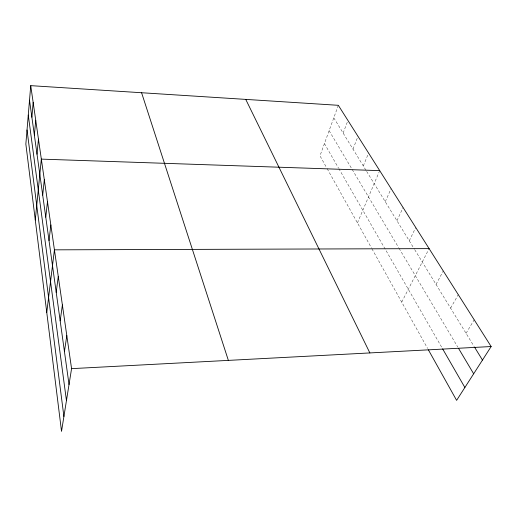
<?xml version="1.0" encoding="UTF-8"?>
<svg xmlns="http://www.w3.org/2000/svg" width="517" height="517" viewBox="0 0 517 517"><rect width="100%" height="100%" fill="white"/><g stroke="black" fill="none" stroke-linecap="round" stroke-linejoin="round"><path stroke-width="0.39" stroke-dasharray="2.58 1.94" d="M338.331 105.313L319.978 155.817L326.802 168.031M343.152 133.102L347.922 120.455M352.982 149.122L357.99 136.346M363.309 165.944L368.576 153.051M357.454 222.892L379.717 170.636M385.268 201.714L391.098 188.608M396.953 220.746L403.092 207.537M409.27 240.812L415.746 227.519M401.728 302.128L429.116 248.625M436.025 284.402L443.269 270.96M450.591 308.132L458.275 294.645M466.043 333.303L474.205 319.79M333.782 117.837L366.236 170.707M366.656 171.392L414.304 249.013M414.724 249.698L474.05 346.345M329.116 130.672L398.665 247.656M399.066 248.328L457.752 347.049M324.424 143.584L338.415 167.883M338.809 168.555L442.222 348.161M327.177 168.71L371.549 248.108M371.93 248.8L427.617 348.471"/><path stroke-width="0.78" d="M30.736 85.648L25.85 144.062L61.529 431.352L71.572 368.647L30.736 85.648L338.331 105.313L491.15 346.539L456.614 400.358L428.399 349.867M31.88 117.21L33.166 102.476M34.374 135.183L35.731 120.274M37.017 154.202L38.452 139.125M35.279 219.99L41.334 159.12L379.717 170.636M42.704 195.122L44.313 179.729M45.767 217.159L47.474 201.63M49.025 240.612L50.84 224.953M46.763 312.43L54.427 249.84L429.116 248.625M56.204 292.299L58.272 276.453M60.179 320.883L62.389 304.978M64.438 351.56L66.809 335.63M71.572 368.647L491.15 346.539M474.47 347.03L482.471 360.065M458.573 348.419L473.662 373.797M442.63 348.859L464.873 387.492M245.749 99.393L369.868 352.93M141.587 92.737L228.365 360.388M29.514 100.208L69.026 384.558M28.273 115.071L66.454 400.61M27.026 129.98L63.908 416.508"/></g></svg>
